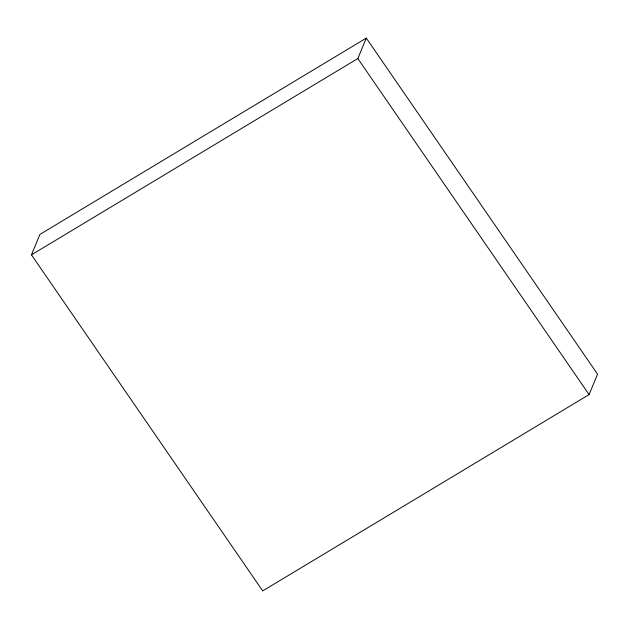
<?xml version="1.0" encoding="UTF-8"?>
<svg xmlns="http://www.w3.org/2000/svg" width="629" height="629" viewBox="0 0 629 629"><rect width="100%" height="100%" fill="white"/><g stroke="black" fill="none" stroke-linecap="round" stroke-linejoin="round"><path stroke-width="0.94" d="M31.45 254.847L39.918 234.405L366.298 38.094L597.55 374.153L589.082 394.595L262.702 590.906L31.45 254.847L357.83 58.536L366.298 38.094M357.83 58.536L589.082 394.595"/></g></svg>
